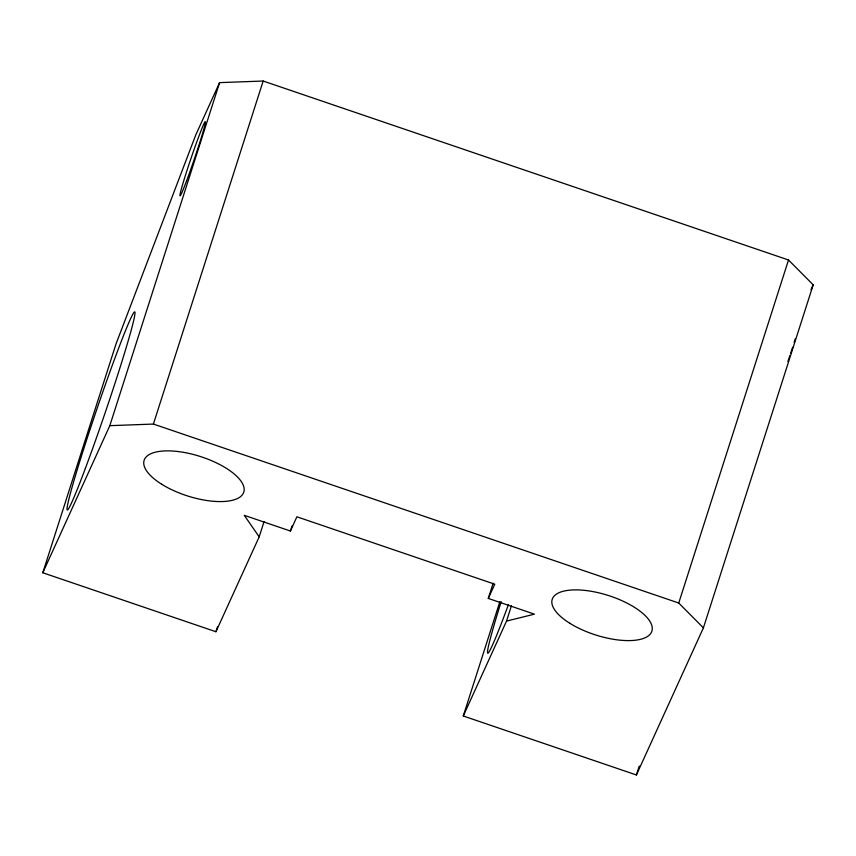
<?xml version="1.0" encoding="UTF-8"?>
<svg xmlns="http://www.w3.org/2000/svg" width="856" height="856" viewBox="0 0 856 856"><rect width="100%" height="100%" fill="white"/><g stroke="black" fill="none" stroke-linecap="round" stroke-linejoin="round"><path stroke-width="1.28" d="M264.065 521.593L259.186 536.84L215.937 631.739L42.8 572.76L115.977 344.069L195.81 134.831L219.596 82.636L263.166 81.031L788.515 259.989L813.2 284.845L703.407 627.865L636.415 774.969L463.278 715.99L499.872 601.65M42.8 572.76L109.814 425.667L219.596 82.636M109.814 425.667L153.406 424.062L263.166 81.031M215.937 631.739L217.563 626.656M259.186 536.84L244.26 515.312L290.409 531.03L292.035 525.959M463.278 715.99L506.527 621.092L534.433 614.159L488.284 598.43L493.152 583.214M506.527 621.092L511.406 605.845M703.407 627.865L678.744 603.02L788.515 259.989M636.415 774.969L639.261 766.067M290.409 531.03L296.893 516.799L494.768 584.199L488.284 598.43M810.985 289.692L813.2 284.845M153.406 424.062L678.744 603.02M795.213 338.933A39.226 1.691 -71.2 0 1 794.133 342.421M792.613 347.247A39.226 1.691 -71.2 0 1 790.719 353.079M789.928 355.454A39.226 1.691 -71.2 0 1 787.884 361.521M508.496 604.475A104.614 4.505 -71.2 0 1 487.749 653.224A104.614 4.505 -71.2 0 1 501.167 601.704M569.818 623.275A52.312 20.737 17.7 0 0 651.512 632.113A52.312 20.737 17.7 0 0 584.808 590.394A52.312 20.737 17.7 0 0 569.818 623.275M161.709 484.25A52.312 20.737 17.7 0 0 243.404 493.088A52.312 20.737 17.7 0 0 176.689 451.38A52.312 20.737 17.7 0 0 161.709 484.25M186.597 180.83A39.226 1.691 -71.2 0 0 205.397 121.884A39.226 1.691 -71.2 0 0 185.966 173.65A39.226 1.691 -71.2 0 0 186.597 180.83M85.333 468.489A104.614 4.505 -71.2 0 0 134.981 312.387A104.614 4.505 -71.2 0 0 82.722 452.032A104.614 4.505 -71.2 0 0 85.333 468.489"/></g></svg>
